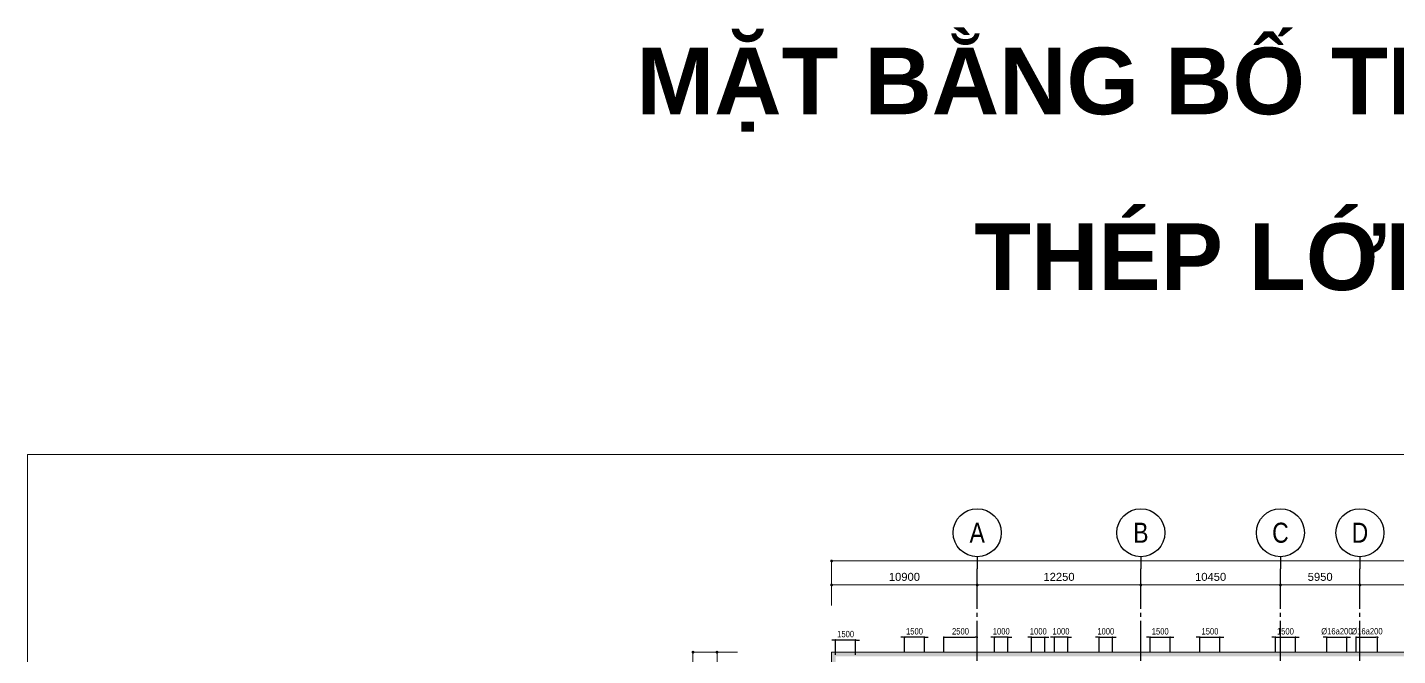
# Model space of a CAD drawing. Header units: millimetres. Extents: x -3819597 to -2591384, y 582389 to 820195.
# Drawn here: x -3819597 to -3717024, y 773126 to 820195 of the extents above; entities that cross this region are included whole.
import ezdxf
from ezdxf.enums import TextEntityAlignment as Align

# ---------------------------------------------------------------- set-up
doc = ezdxf.new("R2010")
doc.units = ezdxf.units.MM
doc.header["$MEASUREMENT"] = 0
doc.linetypes.add('CHG_XX_Cot_Ham 2$0$MB_Luoi truc$0$HTT Hidden 21', pattern=[3, 2, -1])
doc.linetypes.add('CHG_XX_Luoi truc$0$MB_Luoi truc$0$Center101', pattern=[13, 10, -1, 1, -1])
doc.layers.get('0').update_dxf_attribs({"lineweight": 9})
doc.layers.get('Defpoints').update_dxf_attribs({"color": 10, "lineweight": 0})
for name, color, linetype, lineweight in [('CHG_XX_Cot_Ham 2$0$MB_Luoi truc$0$Dim 300', 1, 'Continuous', 5), ('CHG_XX_Cot_Ham 2$0$NS-Pier-H2', 150, 'Continuous', 13), ('CHG_XX_Damsan_Ham 2$0$CHG_XX_Damsan_Ham 2$0$CHG_XX_Damsan_Ham 2$0$Start net bao', 3, 'Continuous', 18), ('CHG_XX_Damsan_Ham 2$0$CHG_XX_Damsan_Ham 2$0$DBAO', 3, 'Continuous', 13), ('CHG_XX_Damsan_Ham 2$0$CHG_XX_Damsan_Ham 2$0$Start net bao', 3, 'Continuous', 18), ('CHG_XX_Damsan_Ham 2$0$HATCH', 57, 'Continuous', 9)]:
    doc.layers.add(name, color=color, linetype=linetype, lineweight=lineweight)
for name, color, linetype in [('CHG_XX_Luoi truc$0$Grid', 34, 'Continuous'), ('CHG_XX_Luoi truc$0$Grid Line', 8, 'CHG_XX_Luoi truc$0$MB_Luoi truc$0$Center101'), ('dim', 51, 'Continuous')]:
    doc.layers.add(name, color=color, linetype=linetype)
doc.styles.add('ArialB', font='arialbd.ttf')
doc.styles.add('CHG_XX_Cot_Ham 2$0$MB_Luoi truc$0$Arial_C', font='arial.ttf')
doc.styles.add('CHG_XX_Luoi truc$0$MB_Luoi truc$0$Grid A-F$0$VNI-HelveCB', font='VHELVCB_0.TTF')
doc.styles.add('MB_Luoi truc$0$Arial_C', font='arial.ttf', dxfattribs={"width": 0.85})
doc.dimstyles.new('200', dxfattribs={"dimscale": 200, "dimtxt": 2.4, "dimasz": 0.7, "dimexe": 0.0003, "dimexo": 0, "dimgap": 1, "dimtad": 1, "dimdec": 0, "dimzin": 12, "dimdsep": 46, "dimtxsty": 'MB_Luoi truc$0$Arial_C', "dimblk": 'MB_Luoi truc$0$_Dot', "dimcen": 0.5, "dimclrd": 256, "dimclre": 8, "dimclrt": 1, "dimadec": 0, "dimazin": 0, "dimtfac": 1, "dimtdec": 0, "dimtix": 1, "dimtmove": 2, "dimatfit": 3, "dimldrblk": 'MB_Luoi truc$0$HTT Arrow 30', "dimfxl": 1, "dimtolj": 1, "dimtzin": 0, "dimlwe": -1, "dimarcsym": 0})
doc.dimstyles.new('CHG_XX_Cot_Ham 2$0$MB_Luoi truc$0$Dim 300 (A1-A2)', dxfattribs={"dimscale": 300, "dimtxt": 2, "dimasz": 0.7, "dimexe": 0, "dimexo": 1, "dimgap": 1, "dimtad": 1, "dimdec": 0, "dimzin": 12, "dimdsep": 46, "dimtxsty": 'CHG_XX_Cot_Ham 2$0$MB_Luoi truc$0$Arial_C', "dimblk": 'CHG_XX_Cot_Ham 2$0$MB_Luoi truc$0$_Dot', "dimcen": 1, "dimclrd": 256, "dimclre": 256, "dimclrt": 3, "dimadec": 0, "dimazin": 0, "dimtfac": 1, "dimtdec": 0, "dimtix": 1, "dimtmove": 2, "dimatfit": 3, "dimldrblk": 'CHG_XX_Cot_Ham 2$0$MB_Luoi truc$0$HTT Arrow 30', "dimfxl": 1, "dimtolj": 1, "dimtzin": 0, "dimarcsym": 0})

# ---------------------------------------------------------------- blocks, each defined once
blk = doc.blocks.new('MB_Luoi truc$0$_Dot')
at = {"color": 0, "linetype": 'ByBlock', "lineweight": -2}
blk.add_line((-0.5, 0), (-1, 0), dxfattribs=at)
at = {"color": 0, "linetype": 'ByBlock', "const_width": 0.5}
blk.add_lwpolyline([(-0.25, 0, 1), (0.25, 0, 1)], format="xyb", close=True, dxfattribs=at)
blk = doc.blocks.new('*D519')
at = {"layer": 'Defpoints', "color": 0, "ltscale": 1500, "transparency": 16777216}
for p in [(-3748495, 774499), (-3750996, 773381), (-3748495, 773381)]:
    blk.add_point(p, dxfattribs=at)
at = {"layer": 'dim', "color": 8, "ltscale": 1500, "transparency": 16777216}
for p, q in [((-3750996, 773381), (-3750996, 774499)), ((-3748495, 773381), (-3748495, 774499))]:
    blk.add_line(p, q, dxfattribs=at)
at = {"layer": 'dim', "lineweight": -2, "ltscale": 1500, "transparency": 16777216}
blk.add_line((-3750856, 774499), (-3748635, 774499), dxfattribs=at)
at = {"layer": 'dim', "lineweight": -2, "ltscale": 1500, "transparency": 16777216, "xscale": 140, "yscale": 140, "zscale": 140, "rotation": 180}
blk.add_blockref('MB_Luoi truc$0$_Dot', (-3750996, 774499), dxfattribs=at)
at = {"layer": 'dim', "lineweight": -2, "ltscale": 1500, "transparency": 16777216, "xscale": 140, "yscale": 140, "zscale": 140}
blk.add_blockref('MB_Luoi truc$0$_Dot', (-3748495, 774499), dxfattribs=at)
at = {"layer": 'dim', "color": 1, "ltscale": 1500, "transparency": 16777216, "insert": (-3749745, 774944), "char_height": 480, "attachment_point": 5, "style": 'MB_Luoi truc$0$Arial_C'}
blk.add_mtext('\\A1;2500', dxfattribs=at)
blk = doc.blocks.new('MB_Luoi truc$0$HTT Arrow 30')
blk.add_hatch(color=256).paths.add_polyline_path([(-2.5, 0.375), (-2.5, -0.375), (0, 0)])
at = {"color": 0, "linetype": 'ByBlock', "lineweight": -2}
for p, q in [((0, 0), (-2.5, 0.375)), ((-2.5, -0.375), (-2.5, 0.375)), ((0, 0), (-2.5, -0.375))]:
    blk.add_line(p, q, dxfattribs=at)
blk = doc.blocks.new('*D520')
at = {"layer": 'Defpoints', "color": 0, "ltscale": 1500, "transparency": 16777216}
for p in [(-3743420, 774499), (-3744420, 773381), (-3743420, 773381)]:
    blk.add_point(p, dxfattribs=at)
at = {"layer": 'dim', "lineweight": -2, "ltscale": 1500, "transparency": 16777216}
for p, q in [((-3744560, 774499), (-3744700, 774499)), ((-3744420, 774499), (-3743420, 774499)), ((-3743280, 774499), (-3743140, 774499))]:
    blk.add_line(p, q, dxfattribs=at)
at = {"layer": 'dim', "color": 8, "ltscale": 1500, "transparency": 16777216}
for p, q in [((-3744420, 773381), (-3744420, 774499)), ((-3743420, 773381), (-3743420, 774499))]:
    blk.add_line(p, q, dxfattribs=at)
at = {"layer": 'dim', "lineweight": -2, "ltscale": 1500, "transparency": 16777216, "xscale": 140, "yscale": 140, "zscale": 140}
blk.add_blockref('MB_Luoi truc$0$_Dot', (-3744420, 774499), dxfattribs=at)
at = {"layer": 'dim', "lineweight": -2, "ltscale": 1500, "transparency": 16777216, "xscale": 140, "yscale": 140, "zscale": 140, "rotation": 180}
blk.add_blockref('MB_Luoi truc$0$_Dot', (-3743420, 774499), dxfattribs=at)
at = {"layer": 'dim', "color": 1, "ltscale": 1500, "transparency": 16777216, "insert": (-3743920, 774944), "char_height": 480, "attachment_point": 5, "style": 'MB_Luoi truc$0$Arial_C'}
blk.add_mtext('\\A1;1000', dxfattribs=at)
blk = doc.blocks.new('*D521')
at = {"layer": 'Defpoints', "color": 0, "ltscale": 1500, "transparency": 16777216}
for p in [(-3734046, 774499), (-3735545, 773381), (-3734046, 773381)]:
    blk.add_point(p, dxfattribs=at)
at = {"layer": 'dim', "lineweight": -2, "ltscale": 1500, "transparency": 16777216}
for p, q in [((-3735685, 774499), (-3735825, 774499)), ((-3735545, 774499), (-3734046, 774499)), ((-3733906, 774499), (-3733766, 774499))]:
    blk.add_line(p, q, dxfattribs=at)
at = {"layer": 'dim', "color": 8, "ltscale": 1500, "transparency": 16777216}
for p, q in [((-3735545, 773381), (-3735545, 774499)), ((-3734046, 773381), (-3734046, 774499))]:
    blk.add_line(p, q, dxfattribs=at)
at = {"layer": 'dim', "lineweight": -2, "ltscale": 1500, "transparency": 16777216, "xscale": 140, "yscale": 140, "zscale": 140}
blk.add_blockref('MB_Luoi truc$0$_Dot', (-3735545, 774499), dxfattribs=at)
at = {"layer": 'dim', "lineweight": -2, "ltscale": 1500, "transparency": 16777216, "xscale": 140, "yscale": 140, "zscale": 140, "rotation": 180}
blk.add_blockref('MB_Luoi truc$0$_Dot', (-3734046, 774499), dxfattribs=at)
at = {"layer": 'dim', "color": 1, "ltscale": 1500, "transparency": 16777216, "insert": (-3734795, 774944), "char_height": 480, "attachment_point": 5, "style": 'MB_Luoi truc$0$Arial_C'}
blk.add_mtext('\\A1;1500', dxfattribs=at)
blk = doc.blocks.new('*D523')
at = {"layer": 'Defpoints', "color": 0, "ltscale": 1500, "transparency": 16777216}
for p in [(-3742720, 774499), (-3742720, 773381), (-3741720, 773381)]:
    blk.add_point(p, dxfattribs=at)
at = {"layer": 'dim', "lineweight": -2, "ltscale": 1500, "transparency": 16777216}
for p, q in [((-3742860, 774499), (-3743000, 774499)), ((-3741720, 774499), (-3742720, 774499)), ((-3741580, 774499), (-3741440, 774499))]:
    blk.add_line(p, q, dxfattribs=at)
at = {"layer": 'dim', "color": 8, "ltscale": 1500, "transparency": 16777216}
for p, q in [((-3742720, 773381), (-3742720, 774499)), ((-3741720, 773381), (-3741720, 774499))]:
    blk.add_line(p, q, dxfattribs=at)
at = {"layer": 'dim', "lineweight": -2, "ltscale": 1500, "transparency": 16777216, "xscale": 140, "yscale": 140, "zscale": 140}
blk.add_blockref('MB_Luoi truc$0$_Dot', (-3742720, 774499), dxfattribs=at)
at = {"layer": 'dim', "lineweight": -2, "ltscale": 1500, "transparency": 16777216, "xscale": 140, "yscale": 140, "zscale": 140, "rotation": 180}
blk.add_blockref('MB_Luoi truc$0$_Dot', (-3741720, 774499), dxfattribs=at)
at = {"layer": 'dim', "color": 1, "ltscale": 1500, "transparency": 16777216, "insert": (-3742220, 774944), "char_height": 480, "attachment_point": 5, "style": 'MB_Luoi truc$0$Arial_C'}
blk.add_mtext('\\A1;1000', dxfattribs=at)
blk = doc.blocks.new('*D524')
at = {"layer": 'Defpoints', "color": 0, "ltscale": 1500, "transparency": 16777216}
for p in [(-3738370, 774499), (-3739370, 773381), (-3738370, 773381)]:
    blk.add_point(p, dxfattribs=at)
at = {"layer": 'dim', "lineweight": -2, "ltscale": 1500, "transparency": 16777216}
for p, q in [((-3739510, 774499), (-3739650, 774499)), ((-3739370, 774499), (-3738370, 774499)), ((-3738230, 774499), (-3738090, 774499))]:
    blk.add_line(p, q, dxfattribs=at)
at = {"layer": 'dim', "color": 8, "ltscale": 1500, "transparency": 16777216}
for p, q in [((-3739370, 773381), (-3739370, 774499)), ((-3738370, 773381), (-3738370, 774499))]:
    blk.add_line(p, q, dxfattribs=at)
at = {"layer": 'dim', "lineweight": -2, "ltscale": 1500, "transparency": 16777216, "xscale": 140, "yscale": 140, "zscale": 140}
blk.add_blockref('MB_Luoi truc$0$_Dot', (-3739370, 774499), dxfattribs=at)
at = {"layer": 'dim', "lineweight": -2, "ltscale": 1500, "transparency": 16777216, "xscale": 140, "yscale": 140, "zscale": 140, "rotation": 180}
blk.add_blockref('MB_Luoi truc$0$_Dot', (-3738370, 774499), dxfattribs=at)
at = {"layer": 'dim', "color": 1, "ltscale": 1500, "transparency": 16777216, "insert": (-3738870, 774944), "char_height": 480, "attachment_point": 5, "style": 'MB_Luoi truc$0$Arial_C'}
blk.add_mtext('\\A1;1000', dxfattribs=at)
blk = doc.blocks.new('*D526')
at = {"layer": 'Defpoints', "color": 0, "ltscale": 1500, "transparency": 16777216}
for p in [(-3730320, 774499), (-3731820, 773381), (-3730320, 773381)]:
    blk.add_point(p, dxfattribs=at)
at = {"layer": 'dim', "lineweight": -2, "ltscale": 1500, "transparency": 16777216}
for p, q in [((-3731960, 774499), (-3732100, 774499)), ((-3731820, 774499), (-3730320, 774499)), ((-3730180, 774499), (-3730040, 774499))]:
    blk.add_line(p, q, dxfattribs=at)
at = {"layer": 'dim', "color": 8, "ltscale": 1500, "transparency": 16777216}
for p, q in [((-3731820, 773381), (-3731820, 774499)), ((-3730320, 773381), (-3730320, 774499))]:
    blk.add_line(p, q, dxfattribs=at)
at = {"layer": 'dim', "lineweight": -2, "ltscale": 1500, "transparency": 16777216, "xscale": 140, "yscale": 140, "zscale": 140}
blk.add_blockref('MB_Luoi truc$0$_Dot', (-3731820, 774499), dxfattribs=at)
at = {"layer": 'dim', "lineweight": -2, "ltscale": 1500, "transparency": 16777216, "xscale": 140, "yscale": 140, "zscale": 140, "rotation": 180}
blk.add_blockref('MB_Luoi truc$0$_Dot', (-3730320, 774499), dxfattribs=at)
at = {"layer": 'dim', "color": 1, "ltscale": 1500, "transparency": 16777216, "insert": (-3731070, 774944), "char_height": 480, "attachment_point": 5, "style": 'MB_Luoi truc$0$Arial_C'}
blk.add_mtext('\\A1;1500', dxfattribs=at)
blk = doc.blocks.new('*D528')
at = {"layer": 'Defpoints', "color": 0, "ltscale": 1500, "transparency": 16777216}
for p in [(-3724671, 774499), (-3726170, 773381), (-3724671, 773381)]:
    blk.add_point(p, dxfattribs=at)
at = {"layer": 'dim', "lineweight": -2, "ltscale": 1500, "transparency": 16777216}
for p, q in [((-3726310, 774499), (-3726450, 774499)), ((-3726170, 774499), (-3724671, 774499)), ((-3724531, 774499), (-3724391, 774499))]:
    blk.add_line(p, q, dxfattribs=at)
at = {"layer": 'dim', "color": 8, "ltscale": 1500, "transparency": 16777216}
for p, q in [((-3726170, 773381), (-3726170, 774499)), ((-3724671, 773381), (-3724671, 774499))]:
    blk.add_line(p, q, dxfattribs=at)
at = {"layer": 'dim', "lineweight": -2, "ltscale": 1500, "transparency": 16777216, "xscale": 140, "yscale": 140, "zscale": 140}
blk.add_blockref('MB_Luoi truc$0$_Dot', (-3726170, 774499), dxfattribs=at)
at = {"layer": 'dim', "lineweight": -2, "ltscale": 1500, "transparency": 16777216, "xscale": 140, "yscale": 140, "zscale": 140, "rotation": 180}
blk.add_blockref('MB_Luoi truc$0$_Dot', (-3724671, 774499), dxfattribs=at)
at = {"layer": 'dim', "color": 1, "ltscale": 1500, "transparency": 16777216, "insert": (-3725420, 774944), "char_height": 480, "attachment_point": 5, "style": 'MB_Luoi truc$0$Arial_C'}
blk.add_mtext('\\A1;1500', dxfattribs=at)
blk = doc.blocks.new('*D529')
at = {"layer": 'Defpoints', "color": 0, "ltscale": 1500, "transparency": 16777216}
for p in [(-3718521, 774499), (-3720120, 773381), (-3718521, 773381)]:
    blk.add_point(p, dxfattribs=at)
at = {"layer": 'dim', "color": 8, "ltscale": 1500, "transparency": 16777216}
for p, q in [((-3720120, 773381), (-3720120, 774499)), ((-3718521, 773381), (-3718521, 774499))]:
    blk.add_line(p, q, dxfattribs=at)
at = {"layer": 'dim', "lineweight": -2, "ltscale": 1500, "transparency": 16777216}
blk.add_line((-3719980, 774499), (-3718661, 774499), dxfattribs=at)
at = {"layer": 'dim', "lineweight": -2, "ltscale": 1500, "transparency": 16777216, "xscale": 140, "yscale": 140, "zscale": 140, "rotation": 180}
blk.add_blockref('MB_Luoi truc$0$_Dot', (-3720120, 774499), dxfattribs=at)
at = {"layer": 'dim', "lineweight": -2, "ltscale": 1500, "transparency": 16777216, "xscale": 140, "yscale": 140, "zscale": 140}
blk.add_blockref('MB_Luoi truc$0$_Dot', (-3718521, 774499), dxfattribs=at)
at = {"layer": 'dim', "color": 1, "ltscale": 1500, "transparency": 16777216, "insert": (-3719320, 774944), "char_height": 480, "attachment_point": 5, "style": 'MB_Luoi truc$0$Arial_C'}
blk.add_mtext('%%c16a200', dxfattribs=at)
blk = doc.blocks.new('*D530')
at = {"layer": 'Defpoints', "color": 0, "ltscale": 1500, "transparency": 16777216}
for p in [(-3720820, 774499), (-3722320, 773381), (-3720820, 773381)]:
    blk.add_point(p, dxfattribs=at)
at = {"layer": 'dim', "lineweight": -2, "ltscale": 1500, "transparency": 16777216}
for p, q in [((-3722460, 774499), (-3722600, 774499)), ((-3722320, 774499), (-3720820, 774499)), ((-3720680, 774499), (-3720540, 774499))]:
    blk.add_line(p, q, dxfattribs=at)
at = {"layer": 'dim', "color": 8, "ltscale": 1500, "transparency": 16777216}
for p, q in [((-3722320, 773381), (-3722320, 774499)), ((-3720820, 773381), (-3720820, 774499))]:
    blk.add_line(p, q, dxfattribs=at)
at = {"layer": 'dim', "lineweight": -2, "ltscale": 1500, "transparency": 16777216, "xscale": 140, "yscale": 140, "zscale": 140}
blk.add_blockref('MB_Luoi truc$0$_Dot', (-3722320, 774499), dxfattribs=at)
at = {"layer": 'dim', "lineweight": -2, "ltscale": 1500, "transparency": 16777216, "xscale": 140, "yscale": 140, "zscale": 140, "rotation": 180}
blk.add_blockref('MB_Luoi truc$0$_Dot', (-3720820, 774499), dxfattribs=at)
at = {"layer": 'dim', "color": 1, "ltscale": 1500, "transparency": 16777216, "insert": (-3721570, 774944), "char_height": 480, "attachment_point": 5, "style": 'MB_Luoi truc$0$Arial_C'}
blk.add_mtext('%%c16a200', dxfattribs=at)
blk = doc.blocks.new('*D562')
at = {"layer": 'Defpoints', "color": 0, "ltscale": 1500, "transparency": 16777216}
for p in [(-3747195, 774499), (-3747195, 773381), (-3746195, 773381)]:
    blk.add_point(p, dxfattribs=at)
at = {"layer": 'dim', "lineweight": -2, "ltscale": 1500, "transparency": 16777216}
for p, q in [((-3747335, 774499), (-3747475, 774499)), ((-3746195, 774499), (-3747195, 774499)), ((-3746055, 774499), (-3745915, 774499))]:
    blk.add_line(p, q, dxfattribs=at)
at = {"layer": 'dim', "color": 8, "ltscale": 1500, "transparency": 16777216}
for p, q in [((-3747195, 773381), (-3747195, 774499)), ((-3746195, 773381), (-3746195, 774499))]:
    blk.add_line(p, q, dxfattribs=at)
at = {"layer": 'dim', "lineweight": -2, "ltscale": 1500, "transparency": 16777216, "xscale": 140, "yscale": 140, "zscale": 140}
blk.add_blockref('MB_Luoi truc$0$_Dot', (-3747195, 774499), dxfattribs=at)
at = {"layer": 'dim', "lineweight": -2, "ltscale": 1500, "transparency": 16777216, "xscale": 140, "yscale": 140, "zscale": 140, "rotation": 180}
blk.add_blockref('MB_Luoi truc$0$_Dot', (-3746195, 774499), dxfattribs=at)
at = {"layer": 'dim', "color": 1, "ltscale": 1500, "transparency": 16777216, "insert": (-3746695, 774944), "char_height": 480, "attachment_point": 5, "style": 'MB_Luoi truc$0$Arial_C'}
blk.add_mtext('\\A1;1000', dxfattribs=at)
blk = doc.blocks.new('CHG_XX_Cot_Ham 2$0$MB_Luoi truc$0$_Dot')
at = {"color": 0, "linetype": 'ByBlock', "lineweight": -2}
blk.add_line((-0.5, 0), (-1, 0), dxfattribs=at)
at = {"color": 0, "linetype": 'ByBlock', "const_width": 0.5}
blk.add_lwpolyline([(-0.25, 0, 1), (0.25, 0, 1)], format="xyb", close=True, dxfattribs=at)
blk = doc.blocks.new('*D985')
at = {"layer": 'CHG_XX_Cot_Ham 2$0$MB_Luoi truc$0$Dim 300', "lineweight": -2, "transparency": 16777216}
for p, q in [((-10900, 166908), (-10900, 168437)), ((-10690, 168437), (-210, 168437)), ((0, 166908), (0, 168437))]:
    blk.add_line(p, q, dxfattribs=at)
at = {"layer": 'Defpoints', "color": 0, "transparency": 16777216}
for p in [(0, 168437), (-10900, 166608), (0, 166608)]:
    blk.add_point(p, dxfattribs=at)
at = {"layer": 'CHG_XX_Cot_Ham 2$0$MB_Luoi truc$0$Dim 300', "lineweight": -2, "transparency": 16777216, "xscale": 210, "yscale": 210, "zscale": 210, "rotation": 180}
blk.add_blockref('CHG_XX_Cot_Ham 2$0$MB_Luoi truc$0$_Dot', (-10900, 168437), dxfattribs=at)
at = {"layer": 'CHG_XX_Cot_Ham 2$0$MB_Luoi truc$0$Dim 300', "lineweight": -2, "transparency": 16777216, "xscale": 210, "yscale": 210, "zscale": 210}
blk.add_blockref('CHG_XX_Cot_Ham 2$0$MB_Luoi truc$0$_Dot', (0, 168437), dxfattribs=at)
at = {"layer": 'CHG_XX_Cot_Ham 2$0$MB_Luoi truc$0$Dim 300', "color": 3, "transparency": 16777216, "insert": (-5450, 169043), "char_height": 600, "attachment_point": 5, "style": 'CHG_XX_Cot_Ham 2$0$MB_Luoi truc$0$Arial_C'}
blk.add_mtext('\\A1;10900', dxfattribs=at)
blk = doc.blocks.new('CHG_XX_Cot_Ham 2$0$MB_Luoi truc$0$HTT Arrow 30')
blk.add_hatch(color=256).paths.add_polyline_path([(-2.5, 0.375), (-2.5, -0.375), (0, 0)])
at = {"color": 0, "linetype": 'ByBlock', "lineweight": -2}
for p, q in [((0, 0), (-2.5, 0.375)), ((-2.5, -0.375), (-2.5, 0.375)), ((0, 0), (-2.5, -0.375))]:
    blk.add_line(p, q, dxfattribs=at)
blk = doc.blocks.new('*D986')
at = {"layer": 'CHG_XX_Cot_Ham 2$0$MB_Luoi truc$0$Dim 300', "lineweight": -2, "transparency": 16777216}
for p, q in [((0, 166908), (0, 168437)), ((210, 168437), (12040, 168437)), ((12250, 166908), (12250, 168437))]:
    blk.add_line(p, q, dxfattribs=at)
at = {"layer": 'Defpoints', "color": 0, "transparency": 16777216}
for p in [(12250, 168437), (0, 166608), (12250, 166608)]:
    blk.add_point(p, dxfattribs=at)
at = {"layer": 'CHG_XX_Cot_Ham 2$0$MB_Luoi truc$0$Dim 300', "lineweight": -2, "transparency": 16777216, "xscale": 210, "yscale": 210, "zscale": 210, "rotation": 180}
blk.add_blockref('CHG_XX_Cot_Ham 2$0$MB_Luoi truc$0$_Dot', (0, 168437), dxfattribs=at)
at = {"layer": 'CHG_XX_Cot_Ham 2$0$MB_Luoi truc$0$Dim 300', "lineweight": -2, "transparency": 16777216, "xscale": 210, "yscale": 210, "zscale": 210}
blk.add_blockref('CHG_XX_Cot_Ham 2$0$MB_Luoi truc$0$_Dot', (12250, 168437), dxfattribs=at)
at = {"layer": 'CHG_XX_Cot_Ham 2$0$MB_Luoi truc$0$Dim 300', "color": 3, "transparency": 16777216, "insert": (6125, 169043), "char_height": 600, "attachment_point": 5, "style": 'CHG_XX_Cot_Ham 2$0$MB_Luoi truc$0$Arial_C'}
blk.add_mtext('\\A1;12250', dxfattribs=at)
blk = doc.blocks.new('*D987')
at = {"layer": 'CHG_XX_Cot_Ham 2$0$MB_Luoi truc$0$Dim 300', "lineweight": -2, "transparency": 16777216}
for p, q in [((12250, 166908), (12250, 168437)), ((12460, 168437), (22490, 168437)), ((22700, 166908), (22700, 168437))]:
    blk.add_line(p, q, dxfattribs=at)
at = {"layer": 'Defpoints', "color": 0, "transparency": 16777216}
for p in [(22700, 168437), (12250, 166608), (22700, 166608)]:
    blk.add_point(p, dxfattribs=at)
at = {"layer": 'CHG_XX_Cot_Ham 2$0$MB_Luoi truc$0$Dim 300', "lineweight": -2, "transparency": 16777216, "xscale": 210, "yscale": 210, "zscale": 210, "rotation": 180}
blk.add_blockref('CHG_XX_Cot_Ham 2$0$MB_Luoi truc$0$_Dot', (12250, 168437), dxfattribs=at)
at = {"layer": 'CHG_XX_Cot_Ham 2$0$MB_Luoi truc$0$Dim 300', "lineweight": -2, "transparency": 16777216, "xscale": 210, "yscale": 210, "zscale": 210}
blk.add_blockref('CHG_XX_Cot_Ham 2$0$MB_Luoi truc$0$_Dot', (22700, 168437), dxfattribs=at)
at = {"layer": 'CHG_XX_Cot_Ham 2$0$MB_Luoi truc$0$Dim 300', "color": 3, "transparency": 16777216, "insert": (17475, 169043), "char_height": 600, "attachment_point": 5, "style": 'CHG_XX_Cot_Ham 2$0$MB_Luoi truc$0$Arial_C'}
blk.add_mtext('\\A1;10450', dxfattribs=at)
blk = doc.blocks.new('*D988')
at = {"layer": 'CHG_XX_Cot_Ham 2$0$MB_Luoi truc$0$Dim 300', "lineweight": -2, "transparency": 16777216}
for p, q in [((22700, 166908), (22700, 168437)), ((22910, 168437), (28440, 168437)), ((28650, 166908), (28650, 168437))]:
    blk.add_line(p, q, dxfattribs=at)
at = {"layer": 'Defpoints', "color": 0, "transparency": 16777216}
for p in [(28650, 168437), (22700, 166608), (28650, 166608)]:
    blk.add_point(p, dxfattribs=at)
at = {"layer": 'CHG_XX_Cot_Ham 2$0$MB_Luoi truc$0$Dim 300', "lineweight": -2, "transparency": 16777216, "xscale": 210, "yscale": 210, "zscale": 210, "rotation": 180}
blk.add_blockref('CHG_XX_Cot_Ham 2$0$MB_Luoi truc$0$_Dot', (22700, 168437), dxfattribs=at)
at = {"layer": 'CHG_XX_Cot_Ham 2$0$MB_Luoi truc$0$Dim 300', "lineweight": -2, "transparency": 16777216, "xscale": 210, "yscale": 210, "zscale": 210}
blk.add_blockref('CHG_XX_Cot_Ham 2$0$MB_Luoi truc$0$_Dot', (28650, 168437), dxfattribs=at)
at = {"layer": 'CHG_XX_Cot_Ham 2$0$MB_Luoi truc$0$Dim 300', "color": 3, "transparency": 16777216, "insert": (25675, 169043), "char_height": 600, "attachment_point": 5, "style": 'CHG_XX_Cot_Ham 2$0$MB_Luoi truc$0$Arial_C'}
blk.add_mtext('\\A1;5950', dxfattribs=at)
blk = doc.blocks.new('*D989')
at = {"layer": 'CHG_XX_Cot_Ham 2$0$MB_Luoi truc$0$Dim 300', "lineweight": -2, "transparency": 16777216}
for p, q in [((28650, 166908), (28650, 168437)), ((28860, 168437), (37940, 168437)), ((38150, 166908), (38150, 168437))]:
    blk.add_line(p, q, dxfattribs=at)
at = {"layer": 'Defpoints', "color": 0, "transparency": 16777216}
for p in [(38150, 168437), (28650, 166608), (38150, 166608)]:
    blk.add_point(p, dxfattribs=at)
at = {"layer": 'CHG_XX_Cot_Ham 2$0$MB_Luoi truc$0$Dim 300', "lineweight": -2, "transparency": 16777216, "xscale": 210, "yscale": 210, "zscale": 210, "rotation": 180}
blk.add_blockref('CHG_XX_Cot_Ham 2$0$MB_Luoi truc$0$_Dot', (28650, 168437), dxfattribs=at)
at = {"layer": 'CHG_XX_Cot_Ham 2$0$MB_Luoi truc$0$Dim 300', "lineweight": -2, "transparency": 16777216, "xscale": 210, "yscale": 210, "zscale": 210}
blk.add_blockref('CHG_XX_Cot_Ham 2$0$MB_Luoi truc$0$_Dot', (38150, 168437), dxfattribs=at)
at = {"layer": 'CHG_XX_Cot_Ham 2$0$MB_Luoi truc$0$Dim 300', "color": 3, "transparency": 16777216, "insert": (33400, 169043), "char_height": 600, "attachment_point": 5, "style": 'CHG_XX_Cot_Ham 2$0$MB_Luoi truc$0$Arial_C'}
blk.add_mtext('\\A1;9500', dxfattribs=at)
blk = doc.blocks.new('*D998')
at = {"layer": 'CHG_XX_Cot_Ham 2$0$MB_Luoi truc$0$Dim 300', "lineweight": -2, "transparency": 16777216}
for p, q in [((-10900, 166908), (-10900, 170237)), ((105840, 170237), (-10690, 170237)), ((106050, 166908), (106050, 170237))]:
    blk.add_line(p, q, dxfattribs=at)
at = {"layer": 'Defpoints', "color": 0, "transparency": 16777216}
for p in [(-10900, 170237), (-10900, 166608), (106050, 166608)]:
    blk.add_point(p, dxfattribs=at)
at = {"layer": 'CHG_XX_Cot_Ham 2$0$MB_Luoi truc$0$Dim 300', "lineweight": -2, "transparency": 16777216, "xscale": 210, "yscale": 210, "zscale": 210, "rotation": 180}
blk.add_blockref('CHG_XX_Cot_Ham 2$0$MB_Luoi truc$0$_Dot', (-10900, 170237), dxfattribs=at)
at = {"layer": 'CHG_XX_Cot_Ham 2$0$MB_Luoi truc$0$Dim 300', "lineweight": -2, "transparency": 16777216, "xscale": 210, "yscale": 210, "zscale": 210}
blk.add_blockref('CHG_XX_Cot_Ham 2$0$MB_Luoi truc$0$_Dot', (106050, 170237), dxfattribs=at)
at = {"layer": 'CHG_XX_Cot_Ham 2$0$MB_Luoi truc$0$Dim 300', "color": 3, "transparency": 16777216, "insert": (47575, 170843), "char_height": 600, "attachment_point": 5, "style": 'CHG_XX_Cot_Ham 2$0$MB_Luoi truc$0$Arial_C'}
blk.add_mtext('\\A1;116950', dxfattribs=at)
blk = doc.blocks.new('*D999')
at = {"layer": 'CHG_XX_Cot_Ham 2$0$MB_Luoi truc$0$Dim 300', "lineweight": -2, "transparency": 16777216}
for p, q in [((-17945, 163400), (-19478, 163400)), ((-19478, 163190), (-19478, 152460)), ((-17945, 152250), (-19478, 152250))]:
    blk.add_line(p, q, dxfattribs=at)
at = {"layer": 'Defpoints', "color": 0, "transparency": 16777216}
for p in [(-17645, 163400), (-19478, 152250), (-17645, 152250)]:
    blk.add_point(p, dxfattribs=at)
at = {"layer": 'CHG_XX_Cot_Ham 2$0$MB_Luoi truc$0$Dim 300', "lineweight": -2, "transparency": 16777216, "xscale": 210, "yscale": 210, "zscale": 210}
for p, rotation in [((-19478, 163400), 90), ((-19478, 152250), 270)]:
    blk.add_blockref('CHG_XX_Cot_Ham 2$0$MB_Luoi truc$0$_Dot', p, dxfattribs=dict(at, rotation=rotation))
at = {"layer": 'CHG_XX_Cot_Ham 2$0$MB_Luoi truc$0$Dim 300', "color": 3, "transparency": 16777216, "insert": (-20085, 157825), "char_height": 600, "attachment_point": 5, "rotation": 90, "style": 'CHG_XX_Cot_Ham 2$0$MB_Luoi truc$0$Arial_C'}
blk.add_mtext('\\A1;11150', dxfattribs=at)
blk = doc.blocks.new('*D1020')
at = {"layer": 'CHG_XX_Cot_Ham 2$0$MB_Luoi truc$0$Dim 300', "lineweight": -2, "transparency": 16777216}
for p, q in [((-17945, 163400), (-21278, 163400)), ((-21278, -8790), (-21278, 163190)), ((-17945, -9000), (-21278, -9000))]:
    blk.add_line(p, q, dxfattribs=at)
at = {"layer": 'Defpoints', "color": 0, "transparency": 16777216}
for p in [(-21278, 163400), (-17645, 163400), (-17645, -9000)]:
    blk.add_point(p, dxfattribs=at)
at = {"layer": 'CHG_XX_Cot_Ham 2$0$MB_Luoi truc$0$Dim 300', "lineweight": -2, "transparency": 16777216, "xscale": 210, "yscale": 210, "zscale": 210}
for p, rotation in [((-21278, 163400), 90), ((-21278, -9000), 270)]:
    blk.add_blockref('CHG_XX_Cot_Ham 2$0$MB_Luoi truc$0$_Dot', p, dxfattribs=dict(at, rotation=rotation))
at = {"layer": 'CHG_XX_Cot_Ham 2$0$MB_Luoi truc$0$Dim 300', "color": 3, "transparency": 16777216, "insert": (-21885, 77200), "char_height": 600, "attachment_point": 5, "rotation": 90, "style": 'CHG_XX_Cot_Ham 2$0$MB_Luoi truc$0$Arial_C'}
blk.add_mtext('\\A1;172400', dxfattribs=at)
blk = doc.blocks.new('*U1029')
at = {"layer": 'CHG_XX_Luoi truc$0$Grid', "lineweight": -2}
blk.add_line((0, 611), (0, 608), dxfattribs=at)
blk.add_circle((0, 617), 6, dxfattribs=at)
at = {"layer": 'CHG_XX_Luoi truc$0$Grid Line'}
blk.add_line((0, 0), (0, 608), dxfattribs=at)
at = {"layer": 'CHG_XX_Luoi truc$0$Grid', "lineweight": -2, "style": 'CHG_XX_Luoi truc$0$MB_Luoi truc$0$Grid A-F$0$VNI-HelveCB'}
for tag, p in [('GRIDSUB', (0, 617)), ('GRID', (0, -9))]:
    blk.add_attdef(tag, text='', height=5, dxfattribs=at).set_placement(p, align=Align.MIDDLE)
blk = doc.blocks.new('*U1030')
at = {"layer": 'CHG_XX_Luoi truc$0$Grid', "lineweight": -2}
blk.add_line((0, 611), (0, 608), dxfattribs=at)
blk.add_circle((0, 617), 6, dxfattribs=at)
at = {"layer": 'CHG_XX_Luoi truc$0$Grid Line'}
blk.add_line((0, 0), (0, 608), dxfattribs=at)
at = {"layer": 'CHG_XX_Luoi truc$0$Grid', "lineweight": -2, "style": 'CHG_XX_Luoi truc$0$MB_Luoi truc$0$Grid A-F$0$VNI-HelveCB'}
for tag, p in [('GRIDSUB', (0, 617)), ('GRID', (0, -9))]:
    blk.add_attdef(tag, text='', height=5, dxfattribs=at).set_placement(p, align=Align.MIDDLE)
blk = doc.blocks.new('CHG_XX_Luoi truc')
at = {"layer": 'CHG_XX_Luoi truc$0$Grid'}
ref = blk.add_blockref('*U1030', (0, -12747), dxfattribs=dict(at, xscale=300, yscale=300, zscale=300))
ref.add_attrib('GRIDSUB', 'A', dxfattribs={"lineweight": -2, "height": 1500, "style": 'CHG_XX_Luoi truc$0$MB_Luoi truc$0$Grid A-F$0$VNI-HelveCB'}).set_placement((0, 172353), align=Align.MIDDLE)
ref = blk.add_blockref('*U1029', (12250, -12747), dxfattribs=dict(at, xscale=300, yscale=300, zscale=300))
ref.add_attrib('GRIDSUB', 'B', dxfattribs={"lineweight": -2, "height": 1500, "style": 'CHG_XX_Luoi truc$0$MB_Luoi truc$0$Grid A-F$0$VNI-HelveCB'}).set_placement((12250, 172353), align=Align.MIDDLE)
ref = blk.add_blockref('*U1029', (22700, -12747), dxfattribs=dict(at, xscale=300, yscale=300, zscale=300))
ref.add_attrib('GRIDSUB', 'C', dxfattribs={"lineweight": -2, "height": 1500, "style": 'CHG_XX_Luoi truc$0$MB_Luoi truc$0$Grid A-F$0$VNI-HelveCB'}).set_placement((22700, 172353), align=Align.MIDDLE)
ref = blk.add_blockref('*U1029', (28650, -12747), dxfattribs=dict(at, xscale=300, yscale=300, zscale=300))
ref.add_attrib('GRIDSUB', 'D', dxfattribs={"lineweight": -2, "height": 1500, "style": 'CHG_XX_Luoi truc$0$MB_Luoi truc$0$Grid A-F$0$VNI-HelveCB'}).set_placement((28650, 172353), align=Align.MIDDLE)
blk = doc.blocks.new('*D757')
at = {"layer": 'Defpoints', "color": 0, "ltscale": 1500, "transparency": 16777216}
for p in [(-3753939, 774499), (-3753939, 773381), (-3752439, 773381)]:
    blk.add_point(p, dxfattribs=at)
at = {"layer": 'dim', "lineweight": -2, "ltscale": 1500, "transparency": 16777216}
for p, q in [((-3754079, 774499), (-3754219, 774499)), ((-3752439, 774499), (-3753939, 774499)), ((-3752299, 774499), (-3752159, 774499))]:
    blk.add_line(p, q, dxfattribs=at)
at = {"layer": 'dim', "color": 8, "ltscale": 1500, "transparency": 16777216}
for p, q in [((-3753939, 773381), (-3753939, 774499)), ((-3752439, 773381), (-3752439, 774499))]:
    blk.add_line(p, q, dxfattribs=at)
at = {"layer": 'dim', "lineweight": -2, "ltscale": 1500, "transparency": 16777216, "xscale": 140, "yscale": 140, "zscale": 140}
blk.add_blockref('MB_Luoi truc$0$_Dot', (-3753939, 774499), dxfattribs=at)
at = {"layer": 'dim', "lineweight": -2, "ltscale": 1500, "transparency": 16777216, "xscale": 140, "yscale": 140, "zscale": 140, "rotation": 180}
blk.add_blockref('MB_Luoi truc$0$_Dot', (-3752439, 774499), dxfattribs=at)
at = {"layer": 'dim', "color": 1, "ltscale": 1500, "transparency": 16777216, "insert": (-3753189, 774944), "char_height": 480, "attachment_point": 5, "style": 'MB_Luoi truc$0$Arial_C'}
blk.add_mtext('\\A1;1500', dxfattribs=at)
blk = doc.blocks.new('*D760')
at = {"layer": 'Defpoints', "color": 0, "ltscale": 1500, "transparency": 16777216}
for p in [(-3759095, 774292), (-3759095, 773174), (-3757595, 773174)]:
    blk.add_point(p, dxfattribs=at)
at = {"layer": 'dim', "lineweight": -2, "ltscale": 1500, "transparency": 16777216}
for p, q in [((-3759235, 774292), (-3759375, 774292)), ((-3757595, 774292), (-3759095, 774292)), ((-3757455, 774292), (-3757315, 774292))]:
    blk.add_line(p, q, dxfattribs=at)
at = {"layer": 'dim', "color": 8, "ltscale": 1500, "transparency": 16777216}
for p, q in [((-3759095, 773174), (-3759095, 774292)), ((-3757595, 773174), (-3757595, 774292))]:
    blk.add_line(p, q, dxfattribs=at)
at = {"layer": 'dim', "lineweight": -2, "ltscale": 1500, "transparency": 16777216, "xscale": 140, "yscale": 140, "zscale": 140}
blk.add_blockref('MB_Luoi truc$0$_Dot', (-3759095, 774292), dxfattribs=at)
at = {"layer": 'dim', "lineweight": -2, "ltscale": 1500, "transparency": 16777216, "xscale": 140, "yscale": 140, "zscale": 140, "rotation": 180}
blk.add_blockref('MB_Luoi truc$0$_Dot', (-3757595, 774292), dxfattribs=at)
at = {"layer": 'dim', "color": 1, "ltscale": 1500, "transparency": 16777216, "insert": (-3758345, 774737), "char_height": 480, "attachment_point": 5, "style": 'MB_Luoi truc$0$Arial_C'}
blk.add_mtext('\\A1;1500', dxfattribs=at)
blk = doc.blocks.new('CHG_XX_Cot_Ham 2')
at = {"layer": 'CHG_XX_Cot_Ham 2$0$NS-Pier-H2'}
h = blk.add_hatch(color=256, dxfattribs=at)
h.dxf.hatch_style = 1
h.paths.add_polyline_path([(99639.2, 163400), (-10900, 163400), (-10900, 85450), (-300, 85450), (-300, 84050), (32350, 84050), (32350, -9000), (103575.5, -9000), (106050, -6022), (106050, 158254.3)])
h.paths.add_polyline_path([(99533.7, 163100), (105750, 158110.4), (105750, 90450), (105650, 90450), (105750, 90450), (105750, 13850), (105750, 13722.3), (105750, -5913.6), (103434.7, -8700), (93599.8, -8700), (93299.8, -8700), (32650, -8700), (32650, 84350), (0, 84350), (0, 85750), (-10600, 85750), (-10600, 163100), (93600, 163100)], flags=16)
for p, q in [((-10900, 85450), (-10900, 163400)), ((-10900, 163400), (99639.2, 163400))]:
    blk.add_line(p, q, dxfattribs=at)
at = {"layer": 'CHG_XX_Cot_Ham 2$0$NS-Pier-H2', "linetype": 'CHG_XX_Cot_Ham 2$0$MB_Luoi truc$0$HTT Hidden 21'}
blk.add_lwpolyline([(99639.2, 163400), (106050, 158254.3), (106050, -6022), (103575.5, -9000), (32350, -9000), (32350, 84050), (-300, 84050), (-300, 85450), (-10900, 85450), (-10900, 163400)], close=True, dxfattribs=at)
at = {"layer": 'CHG_XX_Cot_Ham 2$0$NS-Pier-H2'}
blk.add_blockref('CHG_XX_Luoi truc', (0, 0), dxfattribs=at)
at = {"layer": 'CHG_XX_Cot_Ham 2$0$MB_Luoi truc$0$Dim 300'}
for base, p1, p2, picture, middle in [((-10900, 170237), (106050, 166608.3), (-10900, 166608.3), '*D998', (47575, 170843.4)), ((0, 168437), (-10900, 166608.3), (0, 166608.3), '*D985', (-5450, 169043.4)), ((12250, 168437), (0, 166608.3), (12250, 166608.3), '*D986', (6125, 169043.4)), ((22700, 168437), (12250, 166608.3), (22700, 166608.3), '*D987', (17475, 169043.4)), ((28650, 168437), (22700, 166608.3), (28650, 166608.3), '*D988', (25675, 169043.4)), ((38150, 168437), (28650, 166608.3), (38150, 166608.3), '*D989', (33400, 169043.4))]:
    dim = blk.add_linear_dim(base=base, p1=p1, p2=p2, dimstyle='CHG_XX_Cot_Ham 2$0$MB_Luoi truc$0$Dim 300 (A1-A2)', dxfattribs=at)
    dim.commit()
    dim.dimension.update_dxf_attribs({"geometry": picture, "text_midpoint": middle})
for base, p1, p2, picture, middle in [((-21278.2, 163400), (-17645.1, -9000), (-17645.1, 163400), '*D1020', (-21884.5, 77200)), ((-19478.2, 152250), (-17645.1, 163400), (-17645.1, 152250), '*D999', (-20084.5, 157825))]:
    dim = blk.add_linear_dim(base=base, p1=p1, p2=p2, angle=90, dimstyle='CHG_XX_Cot_Ham 2$0$MB_Luoi truc$0$Dim 300 (A1-A2)', dxfattribs=at)
    dim.commit()
    dim.dimension.update_dxf_attribs({"geometry": picture, "text_midpoint": middle})
blk = doc.blocks.new('CHG_XX_Damsan_Ham 2', base_point=(3089256, -609981))
at = {"layer": 'CHG_XX_Damsan_Ham 2$0$CHG_XX_Damsan_Ham 2$0$CHG_XX_Damsan_Ham 2$0$Start net bao'}
for points in [[(-10900, 163400), (99639, 163400), (106050, 158250), (106050, -6022), (103576, -9000), (32350, -9000), (32350, 84050), (-300, 84050)], [(-10900, 85450), (-10900, 163400)]]:
    blk.add_lwpolyline(points, dxfattribs=at)
at = {"layer": 'CHG_XX_Damsan_Ham 2$0$CHG_XX_Damsan_Ham 2$0$Start net bao'}
for points in [[(-10900, 163400), (99639, 163400), (106050, 158250), (106050, -6022), (103576, -9000), (32350, -9000), (32350, 84050), (-300, 84050)], [(-10900, 85450), (-10900, 163400)]]:
    blk.add_lwpolyline(points, dxfattribs=at)
at = {"layer": 'CHG_XX_Damsan_Ham 2$0$CHG_XX_Damsan_Ham 2$0$DBAO'}
blk.add_blockref('CHG_XX_Cot_Ham 2', (0, 0), dxfattribs=at)
at = {"layer": 'CHG_XX_Damsan_Ham 2$0$HATCH'}
blk.add_blockref('CHG_XX_Cot_Ham 2', (0, 0), dxfattribs=at)

msp = doc.modelspace()

# ---------------------------------------------------------------- linework, layer by layer
at = {"layer": 'Defpoints', "color": 4, "ltscale": 1500}
msp.add_lwpolyline([(-3573372.5, 788188.7), (-3819597.5, 788188.7), (-3819597.5, 582388.7), (-3573372.5, 582388.7)], close=True, dxfattribs=at)

# ---------------------------------------------------------------- block references
at = {"layer": 'dim', "ltscale": 1500}
msp.add_blockref('CHG_XX_Damsan_Ham 2', (-659239.3, 0), dxfattribs=at)

# ---------------------------------------------------------------- texts
at = {"layer": 'Defpoints', "color": 4, "ltscale": 1500, "style": 'ArialB'}
for s, p in [('MẶT BẰNG BỐ TRÍ THÉP SÀN TẦNG HẦM 2', (-3701063, 812183.3)), ('THÉP LỚP DUOI PHƯƠNG X', (-3701063, 799010.5))]:
    msp.add_text(s, height=5000, dxfattribs=at).set_placement(p, align=Align.BOTTOM_CENTER)

# ---------------------------------------------------------------- dimensions: what is measured, and where the dimension line sits
at = {"layer": 'dim', "ltscale": 1500}
for base, p1, p2, picture, middle in [((-3759095.2, 774292.2), (-3757595.4, 773174.3), (-3759095.2, 773174.3), '*D760', (-3758345.3, 774737.3)), ((-3753939.1, 774499), (-3752439.4, 773381), (-3753939.1, 773381), '*D757', (-3753189.3, 774944.1)), ((-3747195.2, 774499), (-3746195.4, 773381), (-3747195.2, 773381), '*D562', (-3746695.3, 774944.1)), ((-3742720.2, 774499), (-3741720.4, 773381), (-3742720.2, 773381), '*D523', (-3742220.3, 774944.1))]:
    dim = msp.add_linear_dim(base=base, p1=p1, p2=p2, angle=180, dimstyle='200', override={"dimfxl": 8, "dimfxlon": 1, "dimarcsym": 1}, dxfattribs=at)
    dim.commit()
    dim.dimension.update_dxf_attribs({"geometry": picture, "text_midpoint": middle})
for base, p1, p2, picture, middle in [((-3748495.2, 774499), (-3750995.5, 773381), (-3748495.2, 773381), '*D519', (-3749745.4, 774944.1)), ((-3743420.2, 774499), (-3744420, 773381), (-3743420.2, 773381), '*D520', (-3743920.1, 774944.1)), ((-3738370.2, 774499), (-3739370, 773381), (-3738370.2, 773381), '*D524', (-3738870.1, 774944.1)), ((-3734045.5, 774499), (-3735545.2, 773381), (-3734045.5, 773381), '*D521', (-3734795.4, 774944.1)), ((-3730320.2, 774499), (-3731820, 773381), (-3730320.2, 773381), '*D526', (-3731070.1, 774944.1)), ((-3724670.5, 774499), (-3726170.2, 773381), (-3724670.5, 773381), '*D528', (-3725420.4, 774944.1)), ((-3720820.2, 774499), (-3722320, 773381), (-3720820.2, 773381), '*D530', (-3721570.1, 774944.1)), ((-3718520.5, 774499), (-3720120.2, 773381), (-3718520.5, 773381), '*D529', (-3719320.4, 774944.1))]:
    dim = msp.add_linear_dim(base=base, p1=p1, p2=p2, dimstyle='200', override={"dimfxl": 8, "dimfxlon": 1, "dimarcsym": 1}, dxfattribs=at)
    dim.commit()
    dim.dimension.update_dxf_attribs({"geometry": picture, "text_midpoint": middle})

doc.saveas('drawing.dxf')
